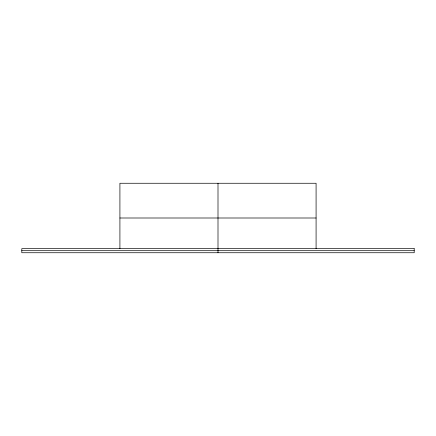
<?xml version="1.0" encoding="UTF-8"?>
<svg xmlns="http://www.w3.org/2000/svg" width="436" height="436" viewBox="0 0 436 436"><rect width="100%" height="100%" fill="white"/><g stroke="black" fill="none" stroke-linecap="round" stroke-linejoin="round"><path stroke-width="0.65" d="M119.916 218L316.084 218M21.8 250.695L414.2 250.695M316.084 248.651L316.084 183.262L119.916 183.262L119.916 248.651M218 183.262L218 252.738M414.2 248.651L21.8 248.651L21.8 252.738L414.2 252.738L414.2 248.651"/></g></svg>
